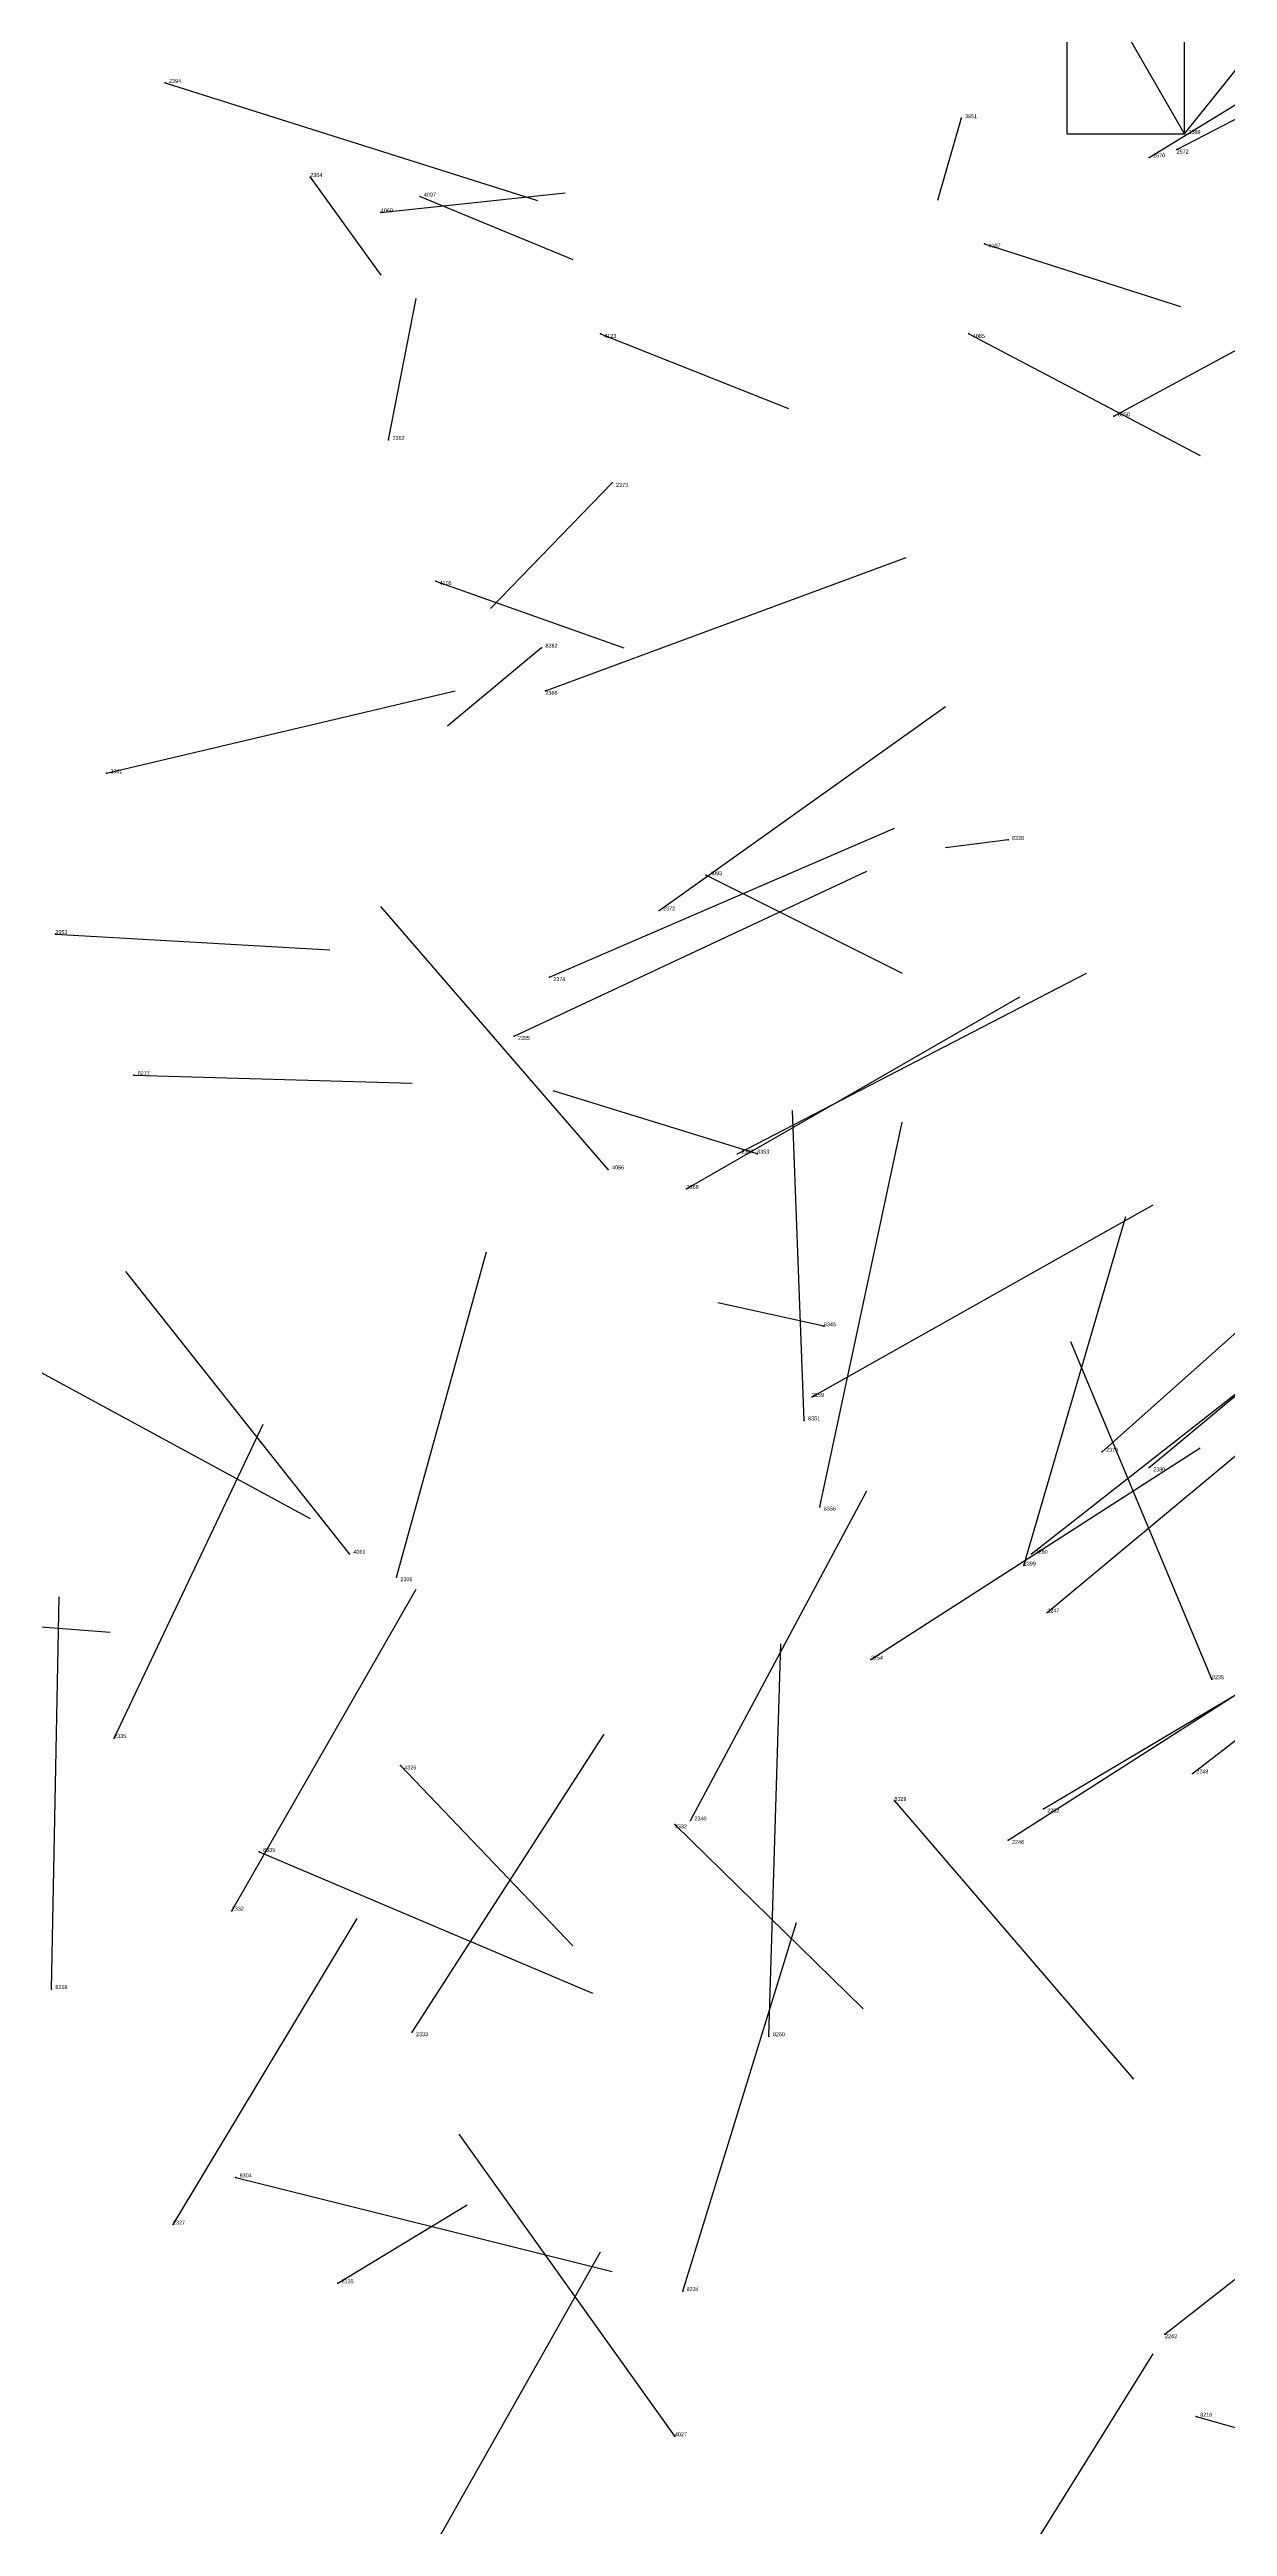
# Model space of a CAD drawing. Extents: x 59.1 to 70.8, y 600.3 to 605.1.
# Drawn here: x 67.382 to 67.682, y 602.76 to 603.392 of the extents above; entities that cross this region are included whole.
import ezdxf

# ---------------------------------------------------------------- set-up
doc = ezdxf.new("R2010")
doc.units = 0
for name, color, linetype in [('Facilities', 3, 'CONTINUOUS'), ('Facilities_lines', 3, 'CONTINUOUS'), ('Min_max_boxes', 1, 'CONTINUOUS'), ('Normals', 1, 'CONTINUOUS'), ('Source_points', 5, 'CONTINUOUS'), ('Text', 3, 'CONTINUOUS')]:
    doc.layers.add(name, color=color, linetype=linetype)

msp = doc.modelspace()

# ---------------------------------------------------------------- linework, layer by layer
at = {"layer": 'Facilities', "color": 3}
for p in [(67.411, 603.383, 448.841), (67.614, 603.374, 458.458), (67.671, 603.37, 450.993), (67.662, 603.364, 450.933), (67.669, 603.366, 450.871), (67.448, 603.359, 448.416), (67.466, 603.35, 455.439), (67.476, 603.354, 455.76), (67.62, 603.342, 455.817), (67.522, 603.319, 455.769), (67.616, 603.319, 455.409), (67.653, 603.298, 460.533), (67.468, 603.292, 448.23), (67.525, 603.281, 448.305), (67.48, 603.256, 455.735), (67.507, 603.239, 458.51), (67.508, 603.228, 448.366), (67.396, 603.207, 448.39), (67.626, 603.19, 460.439), (67.549, 603.181, 455.712), (67.537, 603.172, 448.261), (67.383, 603.166, 458.454), (67.509, 603.155, 448.398), (67.5, 603.14, 448.322), (67.403, 603.13, 458.514), (67.557, 603.11, 448.316), (67.562, 603.11, 460.369), (67.524, 603.106, 455.257), (67.544, 603.101, 448.383), (67.579, 603.066, 460.44), (67.576, 603.048, 448.228), (67.574, 603.042, 460.516), (67.65, 603.034, 448.464), (67.662, 603.03, 448.384), (67.578, 603.02, 460.744), (67.458, 603.008, 455.278), (67.632, 603.008, 448.155), (67.47, 603.002, 449.909), (67.63, 603.005, 448.731), (67.636, 602.993, 448.143), (67.591, 602.981, 448.23), (67.678, 602.976, 460.764), (67.398, 602.961, 448.816), (67.471, 602.954, 455.741), (67.673, 602.952, 448.141), (67.597, 602.945, 461.08), (67.541, 602.939, 455.739), (67.545, 602.94, 448.743), (67.635, 602.943, 448.225), (67.435, 602.932, 461.171), (67.626, 602.935, 448.164), (67.428, 602.917, 448.768), (67.382, 602.897, 460.891), (67.474, 602.886, 448.674), (67.565, 602.885, 460.811), (67.429, 602.849, 461.23), (67.413, 602.837, 448.765), (67.455, 602.822, 458.615), (67.543, 602.82, 460.954), (67.666, 602.809, 448.141), (67.674, 602.788, 461.435), (67.541, 602.783, 455.134)]:
    msp.add_point(p, dxfattribs=at)
at = {"layer": 'Facilities_lines', "color": 3}
msp.add_line((67.671, 603.37, 450.993), (67.641, 603.422, 451.113), dxfattribs=at)
at = {"layer": 'Min_max_boxes', "color": 1}
for p, q in [((67.641, 603.422, 450.993), (67.641, 603.37, 450.993)), ((67.641, 603.422, 451.113), (67.641, 603.37, 451.113)), ((67.671, 603.37, 450.993), (67.671, 603.422, 450.993)), ((67.671, 603.37, 451.113), (67.671, 603.422, 451.113)), ((67.641, 603.37, 450.993), (67.671, 603.37, 450.993)), ((67.641, 603.37, 451.113), (67.671, 603.37, 451.113)), ((67.641, 603.37, 450.993), (67.641, 603.37, 451.113)), ((67.671, 603.37, 450.993), (67.671, 603.37, 451.113))]:
    msp.add_line(p, q, dxfattribs=at)
at = {"layer": 'Normals', "color": 1}
for p, q in [((67.671, 603.37, 450.993), (67.732, 603.446, 450.972)), ((67.662, 603.364, 450.933), (67.747, 603.416, 450.927)), ((67.669, 603.366, 450.871), (67.758, 603.412, 450.871)), ((67.411, 603.383, 448.841), (67.506, 603.353, 448.844)), ((67.614, 603.374, 458.458), (67.608, 603.353, 458.556)), ((67.448, 603.359, 448.416), (67.466, 603.334, 448.511)), ((67.466, 603.35, 455.439), (67.513, 603.355, 455.527)), ((67.476, 603.354, 455.76), (67.515, 603.338, 455.851)), ((67.62, 603.342, 455.817), (67.67, 603.326, 455.902)), ((67.653, 603.298, 460.533), (67.714, 603.331, 460.605)), ((67.468, 603.292, 448.23), (67.475, 603.328, 448.137)), ((67.522, 603.319, 455.769), (67.57, 603.3, 455.855)), ((67.616, 603.319, 455.409), (67.675, 603.288, 455.483)), ((67.525, 603.281, 448.305), (67.494, 603.249, 448.395)), ((67.508, 603.228, 448.366), (67.6, 603.262, 448.387)), ((67.48, 603.256, 455.735), (67.528, 603.239, 455.821)), ((67.507, 603.239, 458.51), (67.483, 603.219, 458.605)), ((67.396, 603.207, 448.39), (67.485, 603.228, 448.432)), ((67.537, 603.172, 448.261), (67.61, 603.224, 448.217)), ((67.509, 603.155, 448.398), (67.597, 603.193, 448.428)), ((67.626, 603.19, 460.439), (67.61, 603.188, 460.538)), ((67.5, 603.14, 448.322), (67.59, 603.182, 448.334)), ((67.549, 603.181, 455.712), (67.599, 603.156, 455.795)), ((67.524, 603.106, 455.257), (67.466, 603.173, 455.211)), ((67.383, 603.166, 458.454), (67.453, 603.162, 458.382)), ((67.557, 603.11, 448.316), (67.646, 603.156, 448.318)), ((67.544, 603.101, 448.383), (67.629, 603.15, 448.402)), ((67.403, 603.13, 458.514), (67.474, 603.128, 458.444)), ((67.562, 603.11, 460.369), (67.51, 603.126, 460.453)), ((67.574, 603.042, 460.516), (67.571, 603.121, 460.455)), ((67.578, 603.02, 460.744), (67.599, 603.118, 460.75)), ((67.576, 603.048, 448.228), (67.663, 603.097, 448.222)), ((67.65, 603.034, 448.464), (67.724, 603.1, 448.477)), ((67.63, 603.005, 448.731), (67.656, 603.094, 448.768)), ((67.662, 603.03, 448.384), (67.739, 603.094, 448.379)), ((67.47, 603.002, 449.909), (67.493, 603.085, 449.859)), ((67.458, 603.008, 455.278), (67.401, 603.08, 455.24)), ((67.579, 603.066, 460.44), (67.552, 603.072, 460.536)), ((67.632, 603.008, 448.155), (67.706, 603.066, 448.12)), ((67.365, 603.062, 461.131), (67.448, 603.017, 461.099)), ((67.678, 602.976, 460.764), (67.642, 603.062, 460.728)), ((67.636, 602.993, 448.143), (67.708, 603.053, 448.107)), ((67.398, 602.961, 448.816), (67.436, 603.041, 448.862)), ((67.591, 602.981, 448.23), (67.675, 603.035, 448.22)), ((67.545, 602.94, 448.743), (67.59, 603.024, 448.773)), ((67.673, 602.952, 448.141), (67.747, 603.009, 448.107)), ((67.382, 602.897, 460.891), (67.384, 602.997, 460.883)), ((67.428, 602.917, 448.768), (67.475, 602.999, 448.801)), ((67.331, 602.993, 461.52), (67.397, 602.988, 461.445)), ((67.635, 602.943, 448.225), (67.721, 602.994, 448.216)), ((67.565, 602.885, 460.811), (67.568, 602.985, 460.807)), ((67.626, 602.935, 448.164), (67.709, 602.988, 448.146)), ((67.474, 602.886, 448.674), (67.523, 602.962, 448.717)), ((67.471, 602.954, 455.741), (67.515, 602.908, 455.818)), ((67.597, 602.945, 461.08), (67.658, 602.874, 461.114)), ((67.541, 602.939, 455.739), (67.589, 602.892, 455.813)), ((67.435, 602.932, 461.171), (67.52, 602.896, 461.133)), ((67.413, 602.837, 448.765), (67.46, 602.915, 448.806)), ((67.543, 602.82, 460.954), (67.572, 602.914, 460.97)), ((67.666, 602.809, 448.141), (67.736, 602.864, 448.096)), ((67.541, 602.783, 455.134), (67.486, 602.86, 455.101)), ((67.429, 602.849, 461.23), (67.525, 602.825, 461.219)), ((67.455, 602.822, 458.615), (67.488, 602.842, 458.707)), ((67.474, 602.745, 448.872), (67.522, 602.83, 448.849)), ((67.615, 602.727, 448.696), (67.663, 602.804, 448.739)), ((67.674, 602.788, 461.435), (67.759, 602.764, 461.388))]:
    msp.add_line(p, q, dxfattribs=at)
at = {"layer": 'Source_points', "color": 5}
for p in [(67.411, 603.383, 448.841), (67.614, 603.374, 458.458), (67.671, 603.37, 450.993), (67.662, 603.364, 450.933), (67.669, 603.366, 450.871), (67.448, 603.359, 448.416), (67.466, 603.35, 455.439), (67.476, 603.354, 455.76), (67.62, 603.342, 455.817), (67.522, 603.319, 455.769), (67.616, 603.319, 455.409), (67.653, 603.298, 460.533), (67.468, 603.292, 448.23), (67.525, 603.281, 448.305), (67.48, 603.256, 455.735), (67.507, 603.239, 458.51), (67.508, 603.228, 448.366), (67.396, 603.207, 448.39), (67.626, 603.19, 460.439), (67.549, 603.181, 455.712), (67.537, 603.172, 448.261), (67.383, 603.166, 458.454), (67.509, 603.155, 448.398), (67.5, 603.14, 448.322), (67.403, 603.13, 458.514), (67.557, 603.11, 448.316), (67.562, 603.11, 460.369), (67.524, 603.106, 455.257), (67.544, 603.101, 448.383), (67.579, 603.066, 460.44), (67.576, 603.048, 448.228), (67.574, 603.042, 460.516), (67.65, 603.034, 448.464), (67.662, 603.03, 448.384), (67.578, 603.02, 460.744), (67.458, 603.008, 455.278), (67.632, 603.008, 448.155), (67.47, 603.002, 449.909), (67.63, 603.005, 448.731), (67.636, 602.993, 448.143), (67.591, 602.981, 448.23), (67.678, 602.976, 460.764), (67.398, 602.961, 448.816), (67.471, 602.954, 455.741), (67.673, 602.952, 448.141), (67.597, 602.945, 461.08), (67.541, 602.939, 455.739), (67.545, 602.94, 448.743), (67.635, 602.943, 448.225), (67.435, 602.932, 461.171), (67.626, 602.935, 448.164), (67.428, 602.917, 448.768), (67.382, 602.897, 460.891), (67.474, 602.886, 448.674), (67.565, 602.885, 460.811), (67.429, 602.849, 461.23), (67.413, 602.837, 448.765), (67.455, 602.822, 458.615), (67.543, 602.82, 460.954), (67.666, 602.809, 448.141), (67.674, 602.788, 461.435), (67.541, 602.783, 455.134)]:
    msp.add_point(p, dxfattribs=at)

# ---------------------------------------------------------------- texts
at = {"layer": 'Text', "color": 3}
for s, p in [('2394', (67.412, 603.383, 448.841)), ('3951', (67.615, 603.374, 458.458)), ('2589', (67.672, 603.37, 450.993)), ('2570', (67.663, 603.364, 450.933)), ('2572', (67.669, 603.365, 450.871)), ('2364', (67.448, 603.359, 448.416)), ('4097', (67.477, 603.354, 455.76)), ('4060', (67.466, 603.35, 455.439)), ('4107', (67.621, 603.341, 455.817)), ('4123', (67.523, 603.318, 455.769)), ('4085', (67.617, 603.318, 455.409)), ('8350', (67.654, 603.298, 460.533)), ('2362', (67.469, 603.292, 448.23)), ('2373', (67.526, 603.28, 448.305)), ('4106', (67.481, 603.255, 455.735)), ('8282', (67.508, 603.239, 458.51)), ('2366', (67.508, 603.227, 448.366)), ('2361', (67.397, 603.207, 448.39)), ('8338', (67.627, 603.19, 460.439)), ('4093', (67.55, 603.181, 455.712)), ('2372', (67.538, 603.172, 448.261)), ('3953', (67.383, 603.166, 458.454)), ('2374', (67.51, 603.154, 448.398)), ('2385', (67.501, 603.139, 448.322)), ('8277', (67.404, 603.13, 458.514)), ('2367', (67.558, 603.11, 448.316)), ('8353', (67.562, 603.11, 460.369)), ('4086', (67.525, 603.106, 455.257)), ('2368', (67.544, 603.101, 448.383)), ('8345', (67.579, 603.066, 460.44)), ('2259', (67.576, 603.048, 448.228)), ('8351', (67.575, 603.042, 460.516)), ('2370', (67.651, 603.034, 448.464)), ('2380', (67.663, 603.029, 448.384)), ('8356', (67.579, 603.019, 460.744)), ('4061', (67.459, 603.008, 455.278)), ('2260', (67.633, 603.008, 448.155)), ('2305', (67.471, 603.001, 449.909)), ('2399', (67.63, 603.005, 448.731)), ('2247', (67.636, 602.993, 448.143)), ('2254', (67.591, 602.981, 448.23)), ('8235', (67.678, 602.976, 460.764)), ('2335', (67.398, 602.961, 448.816)), ('4326', (67.472, 602.953, 455.741)), ('2248', (67.674, 602.952, 448.141)), ('8329', (67.597, 602.945, 461.08)), ('4332', (67.541, 602.938, 455.739)), ('2340', (67.546, 602.94, 448.743)), ('2252', (67.636, 602.942, 448.225)), ('8335', (67.436, 602.932, 461.171)), ('2246', (67.627, 602.934, 448.164)), ('2332', (67.428, 602.917, 448.768)), ('8218', (67.383, 602.897, 460.891)), ('2333', (67.475, 602.885, 448.674)), ('8260', (67.566, 602.885, 460.811)), ('8304', (67.43, 602.849, 461.23)), ('2327', (67.413, 602.837, 448.765)), ('8135', (67.456, 602.822, 458.615)), ('8234', (67.544, 602.82, 460.954)), ('2243', (67.666, 602.808, 448.141)), ('8216', (67.675, 602.788, 461.435)), ('4027', (67.541, 602.783, 455.134))]:
    msp.add_text(s, height=0.001, dxfattribs=at).set_placement(p)

doc.saveas('drawing.dxf')
